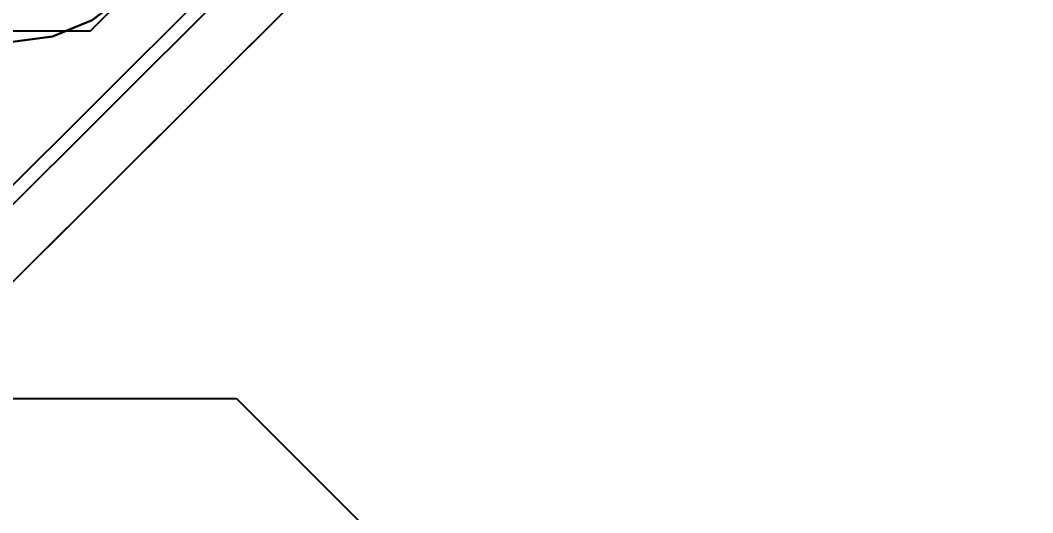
# Model space of a CAD drawing. Extents: x -170 to 1783, y -20 to 1205.
# Drawn here: x 2.36 to 11.58, y 352.25 to 356.74 of the extents above; entities that cross this region are included whole.
import ezdxf

# ---------------------------------------------------------------- set-up
doc = ezdxf.new("R2010")
doc.units = 0
doc.header["$LTSCALE"] = 96
doc.header["$MEASUREMENT"] = 0
for name, color, linetype in [('A-E-COLM_A', 7, 'Continuous'), ('A-WALL-EXIST_A', 7, 'Continuous'), ('I-E-WALL_A', 7, 'Continuous'), ('MAIN_PANEL_COMP', 7, 'Continuous'), ('SM', 7, 'Continuous'), ('X-BASE-04-EXISTING', 7, 'Continuous'), ('X-BASE-04-EXISTING_A', 7, 'Continuous')]:
    doc.layers.add(name, color=color, linetype=linetype)

# ---------------------------------------------------------------- blocks, each defined once
blk = doc.blocks.new('_BL_0000')
at = {"layer": 'X-BASE-04-EXISTING', "color": 92, "linetype": 'Continuous'}
blk.add_line((-15, 18), (-15, 0), dxfattribs=at)
blk = doc.blocks.new('EC-FPFC-56')
at = {"layer": 'SM', "color": 60, "linetype": 'Continuous'}
for p, q in [((2.4259, 3.3076), (2.425, 9.1074)), ((6.5275, -0.792), (2.4259, 3.3076)), ((1.0002, 0), (0.0002, 0)), ((2.0002, -1), (1.0002, 0))]:
    blk.add_line(p, q, dxfattribs=at)
for points in [[(0.9194, -0.0575, 55.5), (0.5297, -0.0077, 55.5), (0.5297, -0.0077, 56), (0.9194, -0.0575, 56)], [(0.9194, -0.0575), (0.5297, -0.0077), (0.5297, -0.0077, 3), (0.9194, -0.0575, 3)], [(0.9194, -0.0575, 3), (0.5297, -0.0077, 3), (0.5297, -0.0077, 55.5), (0.9194, -0.0575, 55.5)], [(1.2807, -0.2079), (0.9194, -0.0575), (0.9194, -0.0575, 3), (1.2807, -0.2079, 3)], [(1.2807, -0.2079, 55.5), (0.9194, -0.0575, 55.5), (0.9194, -0.0575, 56), (1.2807, -0.2079, 56)], [(1.2807, -0.2079, 3), (0.9194, -0.0575, 3), (0.9194, -0.0575, 55.5), (1.2807, -0.2079, 55.5)], [(1.5913, -0.4461), (1.2807, -0.2079), (1.2807, -0.2079, 3), (1.5913, -0.4461, 3)], [(1.5913, -0.4461, 55.5), (1.2807, -0.2079, 55.5), (1.2807, -0.2079, 56), (1.5913, -0.4461, 56)], [(1.5913, -0.4461, 3), (1.2807, -0.2079, 3), (1.2807, -0.2079, 55.5), (1.5913, -0.4461, 55.5)]]:
    blk.add_3dface(points, dxfattribs=at)
for points, invisible_edges in [([(1.8295, -0.7567, 56), (0.5297, -0.0077, 56), (1.9799, -1.118, 56)], 3), ([(0.5297, -0.0077, 56), (1.8295, -0.7567, 56), (0.9194, -0.0575, 56)], 3), ([(1.5913, -0.4461, 56), (0.9194, -0.0575, 56), (1.8295, -0.7567, 56)], 3), ([(0.9194, -0.0575, 56), (1.5913, -0.4461, 56), (1.2807, -0.2079, 56)], 1)]:
    blk.add_3dface(points, dxfattribs=dict(at, invisible_edges=invisible_edges))
at = {"layer": 'SM', "color": 60, "linetype": 'Continuous', "width": 0.577333}
blk.add_text('56', height=4, dxfattribs=at).set_placement((5.4259, 0.6686))

msp = doc.modelspace()

# ---------------------------------------------------------------- linework, layer by layer
at = {"layer": 'A-E-COLM_A', "color": 7, "linetype": 'Continuous'}
for p, q in [((12.37315, 365.11372), (2.01573, 354.78829)), ((2.36874, 354.43419), (11.57533, 363.61235))]:
    msp.add_line(p, q, dxfattribs=at)
at = {"layer": 'A-WALL-EXIST_A', "color": 2, "linetype": 'Continuous'}
for p, q in [((11.5767, 364.49623), (1.92748, 354.87681)), ((1.04086, 353.11041), (11.57533, 363.61235))]:
    msp.add_line(p, q, dxfattribs=at)
at = {"layer": 'I-E-WALL_A', "color": 132, "linetype": 'Continuous'}
for p, q in [((11.5767, 364.49623), (1.92748, 354.87681)), ((1.04086, 353.11041), (11.57533, 363.61235))]:
    msp.add_line(p, q, dxfattribs=at)

# ---------------------------------------------------------------- block references
at = {"layer": 'MAIN_PANEL_COMP', "color": 47, "linetype": 'Continuous', "rotation": 225}
msp.add_blockref('EC-FPFC-56', (3.70295, 357.34737), dxfattribs=at)
at = {"layer": 'X-BASE-04-EXISTING_A', "color": 92, "linetype": 'Continuous', "rotation": 314.9113866615555}
msp.add_blockref('_BL_0000', (9.41792, 340.28113), dxfattribs=at)

doc.saveas('drawing.dxf')
